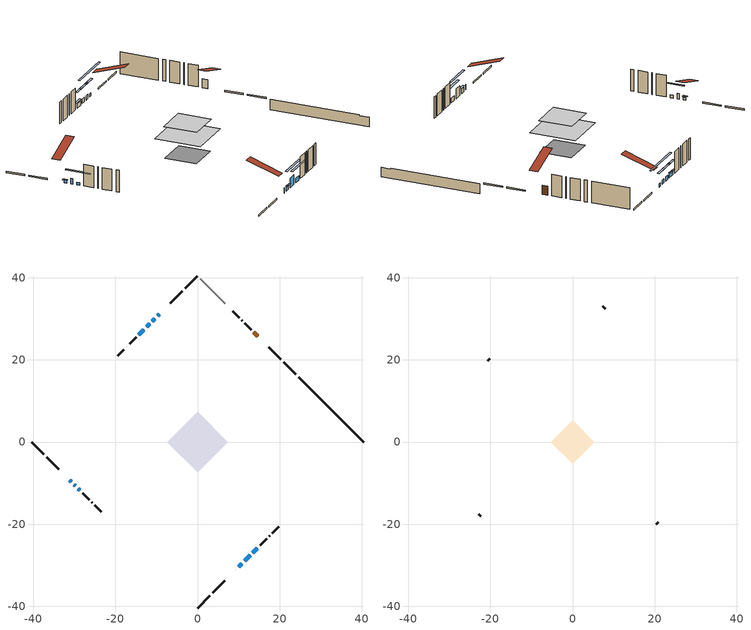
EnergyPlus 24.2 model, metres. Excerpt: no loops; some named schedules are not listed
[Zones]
conditioned space
 floor adiabatic (AdiabaticFloorConstruction): -7.33,0 0,7.33 7.33,0 0,-7.33 z2.75
 floor foundation (Slab1 construction): -5.11,0 0,5.11 5.11,0 0,-5.11 z-2.01
 wall outside (RimJoist1 construction): 0,-40.44 3.01,-37.43 / -40.44,0 -37.43,-3.01 / 0,40.44 -3.01,37.43 / 23.97,16.46 20.97,19.47 z0.31:0.61
 wall outside (RimJoist2 construction): 3.66,-36.77 6.63,-33.81 / -36.77,-3.66 -33.81,-6.63 / -3.66,36.77 -6.63,33.81 / 20.31,20.13 17.35,23.09 z0.31:0.61
 wall outside (AdiabaticWallConstruction 1): 14.67,25.76 13.75,26.69 z0.31:2.34
 wall outside (AdiabaticWallConstruction): 9.3,-31.14 9.36,-31.08 / -30.05,-10.39 -29.73,-10.7 z0.31:1.53; 10.01,-30.42 10.84,-29.6 / -13.05,27.39 -14.31,26.13 / 13.52,-26.92 14.6,-25.84 z0.31:1.33; -31.14,-9.3 -30.7,-9.73 / -29.08,-11.36 -28.65,-11.79 z0.31:0.92; -9.3,31.14 -9.73,30.7 z0.31:1.02; 11.5,-28.94 12.86,-27.58 z0.31:2.47; -10.39,30.05 -11.02,29.42 / -11.68,28.76 -12.4,28.04 z0.31:1.28
 wall outside (Wall1 construction): 15.25,-25.18 16.81,-23.62 / -27.99,-12.45 -26.43,-14.01 / -14.97,25.47 -16.53,23.91 / 13.09,27.35 11.53,28.91 z0.31:5.19
 wall outside (Wall2 construction): 17.47,-22.97 17.57,-22.87 / -25.77,-14.66 -25.68,-14.76 / -17.19,23.25 -17.28,23.16 / 10.87,29.57 10.78,29.66 z0.31:5.19
 wall outside (Wall3 construction): 18.22,-22.21 19.76,-20.68 / -25.02,-15.42 -23.48,-16.95 / -17.94,22.5 -19.48,20.96 / 10.12,30.32 8.58,31.86 z0.31:5.19
 wall foundation (FoundationWall1 construction): 24.63,15.8,-2.01 24.63,15.8,0.31 38.86,1.58,0.31 38.86,1.58,0.12 40.44,0,0.12 40.44,0,-2.01
 wall adiabatic (Wall5 construction): 6.75,33.68 0.66,39.78 z0.31:5.19
 window (WindowConstruction 8): 9.3,-31.13 9.36,-31.08 z0.31:1.53
 window (WindowConstruction 6): 10.01,-30.42 10.84,-29.6 z0.31:1.32
 window (WindowConstruction 7): -31.13,-9.3 -30.7,-9.73 z0.31:0.92
 window (WindowConstruction 10): -9.3,31.13 -9.73,30.7 z0.31:1.02
 window (WindowConstruction 9): -30.05,-10.39 -29.74,-10.7 z0.31:1.53
 window (WindowConstruction): 11.5,-28.94 12.86,-27.58 z0.31:2.47
 window (WindowConstruction 1): -29.08,-11.36 -28.65,-11.79 z0.31:0.92
 window (WindowConstruction 2): -10.39,30.05 -11.02,29.42 z0.31:1.28
 window (WindowConstruction 3): -11.68,28.76 -12.39,28.04 z0.31:1.28
 window (WindowConstruction 4): -13.05,27.38 -14.31,26.13 z0.31:1.32
 window (WindowConstruction 5): 13.52,-26.92 14.59,-25.84 z0.31:1.32
 door (Door): 14.67,25.76 13.75,26.69 z0.31:2.34
 ceiling adiabatic (AdiabaticFloorConstruction): 0,-7.33 7.33,0 0,7.33 -7.33,0 z2.75
attic - vented
 floor to conditioned space (Floor1 construction Reversed): -5.3,0 0,5.3 5.3,0 0,-5.3 z5.19
 wall outside (Wall4 construction): 20.42,-20.02 20.93,-19.5 / -22.82,-17.61 -22.31,-18.13 / -20.13,20.3 -20.65,19.79 / 7.92,32.51 7.41,33.03 z0.31:5.19
 roof outside (Roof1 construction): 8.65,-31.79,5.19 3.48,-26.63,7.62 2.12,-27.99,7.62 7.28,-33.15,5.19; -31.79,-8.65,5.19 -26.63,-3.48,7.62 -27.99,-2.12,7.62 -33.15,-7.28,5.19; -8.65,31.79,5.19 -3.48,26.63,7.62 -2.12,27.99,7.62 -7.28,33.15,5.19; 15.33,25.11,5.19 10.17,19.94,7.62 11.53,18.58,7.62 16.69,23.75,5.19
shading: 10.98,-29.46 9.87,-30.56 10.16,-30.86 11.27,-29.75 z1.53; -30.56,-9.88 -31.28,-9.16 -31.57,-9.45 -30.85,-10.17 z1.12; -13.24,27.2 -5.8,34.64 -6.09,34.93 -13.53,27.49 z5.98; 14.64,-25.79 9.71,-30.72 10,-31.01 14.93,-26.08 z4.99; -26.87,-13.57 -30.86,-9.57 -31.15,-9.87 -27.16,-13.86 z3.44; -12.8,27.63 -8.61,31.83 -8.9,32.12 -13.09,27.93 z3.8; -14.18,26.26 -9.89,30.54 -10.19,30.83 -14.47,26.55 z3.8; -14.45,25.98 -12.91,27.53 -13.2,27.82 -14.74,26.28 z1.53; 16.38,-24.06 11.73,-28.7 12.03,-28.99 16.67,-24.35 z3.85
[Building]
Building 1: Terrain=Suburbs
[Site:Location]
Toronto City Centre_ON: Latitude {deg}=43.63; Longitude {deg}=-79.39; Time Zone {hr}=-5; Elevation {m}=77; Keep Site Location Information=Yes
[Site:GroundTemperature:Shallow]
5.01852, 3.26908, 3.12898, 3.95918, 7.29196, 10.6092, 13.4851, 15.3069, 15.4617, 13.9799, 11.1774, 7.9619
[Site:WaterMainsTemperature]
Calculation Method=Schedule; Temperature Schedule=mains temperature schedule
[Material] Roughness=Rough; Thermal Absorptance=0.9
Name | Thickness {m} | Conductivity {W/m-K} | Density {kg/m3} | Specific Heat {J/kg-K} | Solar Absorptance | Visible Absorptance
asphalt or fiberglass shingles | 0.00635 | 0.162714 | 1121.4 | 1465.45 | 0.4 | 0.4
ceiling loosefill ins | 0.169333 | 0.0480833 | 16.02 | 1046.75 | 0.7 | 0.7
ceiling stud and cavity | 0.1397 | 0.142436 | 65.682 | 1177.47 | 0.7 | 0.7
concrete 4.0 in. | 0.1016 | 1.803125 | 2242.8 | 837.4 | 0.7 | 0.7
concrete 8.0 in. | 0.2032 | 1.803125 | 2242.8 | 837.4 | 0.7 | 0.7
door material | 0.04445 | 0.053851 | 512.64 | 1214.23 | 0.7 | 0.7
exterior vertical ins | 0.0330777 | 0.029427 | 32.04 | 1214.23 | 0.7 | 0.7
floor covering | 0.0127 | 0.0433444 | 54.468 | 1339.84 | 0.6 | 0.6
floor rigid ins; wall rigid ins | 0.512978 | 0.029427 | 32.04 | 1214.23 | 0.7 | 0.7
floor stud and cavity | 0.1397 | 1.75129 | 37.0049 | 1207.88 | 0.7 | 0.7
furniture material conditioned space 1 | 0.1524 | 0.115458 | 640.8 | 1214.23 | 0.6 | 0.6
gypsum board | 0.0127 | 0.160291 | 801 | 837.4 | 0.6 | 0.6
gypsum board 1 | 0.0127 | 0.160291 | 801 | 837.4 | 0.7 | 0.7
osb sheathing 0.5 in. | 0.0127 | 0.115458 | 512.64 | 1214.23 | 0.7 | 0.7
osb sheathing 0.5 in. 1 | 0.0127 | 0.115458 | 512.64 | 1214.23 | 0.4 | 0.4
osb sheathing 0.75 in. | 0.01905 | 0.115458 | 512.64 | 1214.23 | 0.7 | 0.7
osb sheathing 2.0 in. | 0.0508 | 0.115458 | 512.64 | 1214.23 | 0.7 | 0.7
rim joist rigid ins | 0.051816 | 0.029427 | 32.04 | 1214.23 | 0.7 | 0.7
rim joist stud and cavity | 0.0508 | 0.0296939 | 125.044 | 1163.47 | 0.6 | 0.6
rim joist stud and cavity 1 | 0.0508 | 0.311623 | 125.044 | 1163.47 | 0.6 | 0.6
wall stud and cavity | 0.1397 | 0.0831639 | 139.0536 | 1170.24 | 0.7 | 0.7
wall stud and cavity 1 | 0.1397 | 0.131574 | 139.0536 | 1170.24 | 0.7 | 0.7
wall stud and cavity 2 | 0.1397 | 0.0957038 | 139.0536 | 1170.24 | 0.7 | 0.7
wall stud and cavity 3 | 0.0889 | 6.9971 | 50.32683 | 1063.81 | 0.6 | 0.6
wall stud and cavity 4 | 0.1397 | 0.0758097 | 139.0536 | 1170.24 | 0.7 | 0.7
wall stud and cavity 5 | 0.0889 | 0.380278 | 52.3479 | 1209.89 | 0.7 | 0.7
wall stud and cavity 6 | 0.0889 | 0.391764 | 83.0341 | 1211.67 | 0.7 | 0.7
wood siding | 0.0254 | 0.102417 | 544.68 | 1172.36 | 0.4 | 0.4
wood siding 1 | 0.00254 | 0.102417 | 544.68 | 1172.36 | 0.4 | 0.4
wood siding 2; wood siding 3; wood siding 4 | 0.0254 | 0.102417 | 544.68 | 1172.36 | 0.7 | 0.7
[WindowMaterial:SimpleGlazingSystem]
Name | U-Factor {W/m2-K} | Solar Heat Gain Coefficient
WindowMaterial | 2.106538 | 0.62
WindowMaterial 1 | 3.07975 | 0.4
WindowMaterial 2 | 2.48356 | 0.48
WindowMaterial 3 | 2.4546 | 0.49
WindowMaterial 4 | 2.46766 | 0.48
WindowMaterial 5 | 2.33877 | 0.54
WindowMaterial 6 | 2.404633 | 0.51
WindowMaterial 7 | 3.10246 | 0.39
WindowMaterial 8 | 2.98209 | 0.6
WindowMaterial 9 | 2.8072 | 0.29
[Construction]
AdiabaticFloorConstruction: floor stud and cavity, floor rigid ins, osb sheathing 0.75 in., floor covering
AdiabaticWallConstruction: wood siding 3, wall rigid ins, wall stud and cavity 5, gypsum board
AdiabaticWallConstruction 1: wood siding 4, wall rigid ins, wall stud and cavity 5, gypsum board
Door: door material
Floor1 construction Reversed: gypsum board, ceiling stud and cavity, ceiling loosefill ins
FoundationWall1 construction: concrete 8.0 in., gypsum board 1
furniture construction conditioned space 1: furniture material conditioned space 1
PartitionWallConstruction: gypsum board, wall stud and cavity 6, gypsum board
RimJoist1 construction: wood siding 2, osb sheathing 2.0 in., rim joist stud and cavity
RimJoist2 construction: wood siding 2, rim joist rigid ins, osb sheathing 2.0 in., rim joist stud and cavity 1
Roof1 construction: asphalt or fiberglass shingles
Slab1 construction: concrete 4.0 in.
Wall1 construction: wood siding, osb sheathing 0.5 in., wall stud and cavity, gypsum board
Wall2 construction: wood siding, osb sheathing 0.5 in., wall stud and cavity 1, gypsum board
Wall3 construction: wood siding, osb sheathing 0.5 in., wall stud and cavity 2, gypsum board
Wall4 construction: wood siding 1, wall stud and cavity 3
Wall5 construction: osb sheathing 0.5 in. 1, wall stud and cavity 4, gypsum board
WindowConstruction: WindowMaterial
WindowConstruction 1; WindowConstruction 7: WindowMaterial 1
WindowConstruction 10: WindowMaterial 9
WindowConstruction 2: WindowMaterial 2
WindowConstruction 3: WindowMaterial 3
WindowConstruction 4: WindowMaterial 4
WindowConstruction 5: WindowMaterial 5
WindowConstruction 6: WindowMaterial 6
WindowConstruction 8: WindowMaterial 7
WindowConstruction 9: WindowMaterial 8
[Zone] Multiplier=1; Part of Total Floor Area=Yes
Name | Volume {m3}
attic - vented | 22.2111
conditioned space | 401.3
[Space]
Name | Zone | Volume {m3}
attic - vented 1 | attic - vented | 22.2111
conditioned space 1 | conditioned space | 401.3
[ZoneInfiltration:EffectiveLeakageArea]
infil attic - vented 1: Zone or Space=attic - vented 1; Schedule=Always On Discrete; Effective Air Leakage Area {cm2}=2366.74; Stack Coefficient=0.00050839; Wind Coefficient=1.52342e-05
[ZoneMixing]
whole house fan mix: Zone or Space=attic - vented; Schedule=Always On Continuous; Design Flow Rate Calculation Method=Flow/Zone; Design Flow Rate {m3/s}=0; Source Zone or Space=conditioned space
[SurfaceProperty:ExposedFoundationPerimeter]
Slab1: Exposed Perimeter Calculation Method=TotalExposedPerimeter; Total Exposed Perimeter {m}=22.351
[InternalMass] Zone or ZoneList=conditioned space; Space or SpaceList=conditioned space 1
Name | Construction | Surface Area {m2}
furniture mass conditioned space 1 | furniture construction conditioned space 1 | 63.8159
partition wall mass | PartitionWallConstruction | 159.54
[Lights]
interior lighting: Zone or ZoneList or Space or SpaceList=conditioned space 1; Schedule=interior lighting schedule; Design Level Calculation Method=LightingLevel; Lighting Level {W}=343.2; Return Air Fraction=0; Fraction Radiant=0.6; Fraction Visible=0.2; Fraction Replaceable=1
[People]
occupants: Zone or ZoneList or Space or SpaceList=conditioned space 1; Number of People Schedule=occupants schedule; Number of People Calculation Method=People; Number of People=3; Fraction Radiant=0.314171; Sensible Heat Fraction=0.56303; Activity Level Schedule=occupants activity schedule; Carbon Dioxide Generation Rate {m3/s-W}=0; Enable ASHRAE 55 Comfort Warnings=No; Mean Radiant Temperature Calculation Type=EnclosureAveraged
[ElectricEquipment] Zone or ZoneList or Space or SpaceList=conditioned space 1; Design Level Calculation Method=EquipmentLevel
Name | Schedule | Design Level {W} | Fraction Latent | Fraction Radiant | Fraction Lost
clothes dryer | clothes dryer schedule | 140.772 | 0.015 | 0.081 | 0.85
clothes washer | clothes washer schedule | 32.1985 | 0.03 | 0.162 | 0.7
cooking range | cooking range schedule | 208.969 | 0.08 | 0.432 | 0.2
dishwasher | dishwasher schedule | 66.8632 | 0.3 | 0.18 | 0.4
fridge | fridge schedule | 72.9452 | 0 | 0.6 | 0
mech vent bath fan 0 | mech vent bath fan 0 schedule | 50.2 | 0 | 0 | 1
mech vent bath fan 1 | mech vent bath fan 1 schedule | 50.2 | 0 | 0 | 1
mech vent house fan | mech vent house fan schedule | 0 | 0 | 0 | 1
mech vent house fan cfis | mech vent house fan cfis schedule | 0 | 0 | 0 | 0
mech vent range fan 0 | mech vent range fan 0 schedule | 57 | 0 | 0 | 1
misc plug loads | misc plug loads schedule | 494.7 | 0.045 | 0.513 | 0.1
whole house fan | Always On Discrete | 0 | 0 | 0 | 1
[OtherEquipment] Zone or ZoneList or Space or SpaceList=conditioned space 1; Design Level Calculation Method=EquipmentLevel
Name | Fuel Type | Schedule | Design Level {W} | Fraction Latent | Fraction Radiant | Fraction Lost
clothes dryer 1 | Electricity | clothes dryer schedule | 0 | 0.015 | 0.081 | 0.85
cooking range 1 | Electricity | cooking range schedule | 0 | 0.08 | 0.432 | 0.2
general water use latent | None | general water use schedule | 59.3978 | 1 | 0 | 0
general water use sensible | None | general water use schedule | -58.539 | 0 | 0.6 | 0
mech vent house fan latent load | None | Always On Discrete | 0 | 1 | 0 | 0
mech vent house fan sensible load | None | Always On Discrete | 0 | 0 | 0 | 0
water heater energy adjustment1 | NaturalGas | Always On Discrete | 0.01 | 0 | 0 | 1
[ZoneInfiltration:DesignFlowRate] Zone or ZoneList or Space or SpaceList=conditioned space 1; Schedule=Always On Discrete; Design Flow Rate Calculation Method=Flow/Zone; Design Flow Rate {m3/s}=0
infil flow; natural vent flow; whole house fan flow
[Foundation:Kiva]
Foundation Kiva 1: Initial Indoor Air Temperature {C}=18; Wall Height Above Grade {m}=0.309982; Wall Depth Below Slab {m}=0.2032; Custom Block Material Name 1=exterior vertical ins; Custom Block Depth 1 {m}=2.31999; Custom Block X Position 1 {m}=0.2159; Custom Block Z Position 1 {m}=0
[Foundation:Kiva:Settings]
Soil Conductivity {W/m-K}=0.849921; Soil Density {kg/m3}=1842.3; Soil Specific Heat {J/kg-K}=418.7; Ground Solar Absorptivity=0.9; Ground Thermal Absorptivity=0.9; Ground Surface Roughness {m}=0.03; Far-Field Width {m}=40; Deep-Ground Boundary Condition=ZeroFlux; Deep-Ground Depth {m}=40; Minimum Cell Dimension {m}=0.2; Maximum Cell Growth Coefficient=3; Simulation Timestep=Timestep
[Exterior:Lights]
exterior lighting: Schedule=exterior lighting schedule; Design Level {W}=75.6
[Schedule:Constant]
Name | Hourly Value
Always On Continuous; mech vent house fan schedule; mech vent house fan cfis schedule; Always On Discrete | 1
occupants activity schedule | 117.228
fridge schedule | 0
[Schedule:Week:Daily]
interior lighting schedule Week Rule - Jan1-Jan27: interior lighting schedule day, interior lighting schedule day, interior lighting schedule day, interior lighting schedule day, interior lighting schedule day, interior lighting schedule day, interior lighting schedule day, interior lighting schedule default day, interior lighting schedule default day, interior lighting schedule default day, interior lighting schedule default day, interior lighting schedule default day
interior lighting schedule Week Rule - Jan28-Feb3: interior lighting schedule day, interior lighting schedule day, interior lighting schedule day, interior lighting schedule day, interior lighting schedule day 1, interior lighting schedule day 1, interior lighting schedule day 1, interior lighting schedule default day, interior lighting schedule default day, interior lighting schedule default day, interior lighting schedule default day, interior lighting schedule default day
interior lighting schedule Week Rule - Feb4-Feb24: interior lighting schedule day 1, interior lighting schedule day 1, interior lighting schedule day 1, interior lighting schedule day 1, interior lighting schedule day 1, interior lighting schedule day 1, interior lighting schedule day 1, interior lighting schedule default day, interior lighting schedule default day, interior lighting schedule default day, interior lighting schedule default day, interior lighting schedule default day
interior lighting schedule Week Rule - Feb25-Mar3: interior lighting schedule day 1, interior lighting schedule day 1, interior lighting schedule day 1, interior lighting schedule day 1, interior lighting schedule day 2, interior lighting schedule day 2, interior lighting schedule day 2, interior lighting schedule default day, interior lighting schedule default day, interior lighting schedule default day, interior lighting schedule default day, interior lighting schedule default day
interior lighting schedule Week Rule - Mar4-Mar31: interior lighting schedule day 2, interior lighting schedule day 2, interior lighting schedule day 2, interior lighting schedule day 2, interior lighting schedule day 2, interior lighting schedule day 2, interior lighting schedule day 2, interior lighting schedule default day, interior lighting schedule default day, interior lighting schedule default day, interior lighting schedule default day, interior lighting schedule default day
interior lighting schedule Week Rule - Apr1-Apr28: interior lighting schedule day 3, interior lighting schedule day 3, interior lighting schedule day 3, interior lighting schedule day 3, interior lighting schedule day 3, interior lighting schedule day 3, interior lighting schedule day 3, interior lighting schedule default day, interior lighting schedule default day, interior lighting schedule default day, interior lighting schedule default day, interior lighting schedule default day
interior lighting schedule Week Rule - Apr29-May5: interior lighting schedule day 3, interior lighting schedule day 3, interior lighting schedule day 4, interior lighting schedule day 4, interior lighting schedule day 4, interior lighting schedule day 4, interior lighting schedule day 4, interior lighting schedule default day, interior lighting schedule default day, interior lighting schedule default day, interior lighting schedule default day, interior lighting schedule default day
interior lighting schedule Week Rule - May6-May26: interior lighting schedule day 4, interior lighting schedule day 4, interior lighting schedule day 4, interior lighting schedule day 4, interior lighting schedule day 4, interior lighting schedule day 4, interior lighting schedule day 4, interior lighting schedule default day, interior lighting schedule default day, interior lighting schedule default day, interior lighting schedule default day, interior lighting schedule default day
interior lighting schedule Week Rule - May27-Jun2: interior lighting schedule day 4, interior lighting schedule day 4, interior lighting schedule day 4, interior lighting schedule day 4, interior lighting schedule day 4, interior lighting schedule day 5, interior lighting schedule day 5, interior lighting schedule default day, interior lighting schedule default day, interior lighting schedule default day, interior lighting schedule default day, interior lighting schedule default day
interior lighting schedule Week Rule - Jun3-Jun30: interior lighting schedule day 5, interior lighting schedule day 5, interior lighting schedule day 5, interior lighting schedule day 5, interior lighting schedule day 5, interior lighting schedule day 5, interior lighting schedule day 5, interior lighting schedule default day, interior lighting schedule default day, interior lighting schedule default day, interior lighting schedule default day, interior lighting schedule default day
interior lighting schedule Week Rule - Jul1-Jul28: interior lighting schedule day 6, interior lighting schedule day 6, interior lighting schedule day 6, interior lighting schedule day 6, interior lighting schedule day 6, interior lighting schedule day 6, interior lighting schedule day 6, interior lighting schedule default day, interior lighting schedule default day, interior lighting schedule default day, interior lighting schedule default day, interior lighting schedule default day
interior lighting schedule Week Rule - Jul29-Aug4: interior lighting schedule day 6, interior lighting schedule day 6, interior lighting schedule day 6, interior lighting schedule day 7, interior lighting schedule day 7, interior lighting schedule day 7, interior lighting schedule day 7, interior lighting schedule default day, interior lighting schedule default day, interior lighting schedule default day, interior lighting schedule default day, interior lighting schedule default day
interior lighting schedule Week Rule - Aug5-Aug25: interior lighting schedule day 7, interior lighting schedule day 7, interior lighting schedule day 7, interior lighting schedule day 7, interior lighting schedule day 7, interior lighting schedule day 7, interior lighting schedule day 7, interior lighting schedule default day, interior lighting schedule default day, interior lighting schedule default day, interior lighting schedule default day, interior lighting schedule default day
interior lighting schedule Week Rule - Aug26-Sep1: interior lighting schedule day 7, interior lighting schedule day 7, interior lighting schedule day 7, interior lighting schedule day 7, interior lighting schedule day 7, interior lighting schedule day 7, interior lighting schedule day 8, interior lighting schedule default day, interior lighting schedule default day, interior lighting schedule default day, interior lighting schedule default day, interior lighting schedule default day
interior lighting schedule Week Rule - Sep2-Sep29: interior lighting schedule day 8, interior lighting schedule day 8, interior lighting schedule day 8, interior lighting schedule day 8, interior lighting schedule day 8, interior lighting schedule day 8, interior lighting schedule day 8, interior lighting schedule default day, interior lighting schedule default day, interior lighting schedule default day, interior lighting schedule default day, interior lighting schedule default day
interior lighting schedule Week Rule - Sep30-Oct6: interior lighting schedule day 8, interior lighting schedule day 9, interior lighting schedule day 9, interior lighting schedule day 9, interior lighting schedule day 9, interior lighting schedule day 9, interior lighting schedule day 9, interior lighting schedule default day, interior lighting schedule default day, interior lighting schedule default day, interior lighting schedule default day, interior lighting schedule default day
interior lighting schedule Week Rule - Oct7-Oct27: interior lighting schedule day 9, interior lighting schedule day 9, interior lighting schedule day 9, interior lighting schedule day 9, interior lighting schedule day 9, interior lighting schedule day 9, interior lighting schedule day 9, interior lighting schedule default day, interior lighting schedule default day, interior lighting schedule default day, interior lighting schedule default day, interior lighting schedule default day
interior lighting schedule Week Rule - Oct28-Nov3: interior lighting schedule day 9, interior lighting schedule day 9, interior lighting schedule day 9, interior lighting schedule day 9, interior lighting schedule day 10, interior lighting schedule day 10, interior lighting schedule day 10, interior lighting schedule default day, interior lighting schedule default day, interior lighting schedule default day, interior lighting schedule default day, interior lighting schedule default day
interior lighting schedule Week Rule - Nov4-Nov24: interior lighting schedule day 10, interior lighting schedule day 10, interior lighting schedule day 10, interior lighting schedule day 10, interior lighting schedule day 10, interior lighting schedule day 10, interior lighting schedule day 10, interior lighting schedule default day, interior lighting schedule default day, interior lighting schedule default day, interior lighting schedule default day, interior lighting schedule default day
interior lighting schedule Week Rule - Nov25-Dec1: interior lighting schedule day 10, interior lighting schedule day 10, interior lighting schedule day 10, interior lighting schedule day 10, interior lighting schedule day 10, interior lighting schedule day 10, interior lighting schedule day 11, interior lighting schedule default day, interior lighting schedule default day, interior lighting schedule default day, interior lighting schedule default day, interior lighting schedule default day
interior lighting schedule Week Rule - Dec2-Dec31: interior lighting schedule day 11, interior lighting schedule day 11, interior lighting schedule day 11, interior lighting schedule day 11, interior lighting schedule day 11, interior lighting schedule day 11, interior lighting schedule day 11, interior lighting schedule default day, interior lighting schedule default day, interior lighting schedule default day, interior lighting schedule default day, interior lighting schedule default day
occupants schedule Week Rule - Jan1-Dec31: occupants schedule day, occupants schedule day, occupants schedule day, occupants schedule day, occupants schedule day, occupants schedule day, occupants schedule day, occupants schedule default day, occupants schedule default day, occupants schedule default day, occupants schedule default day, occupants schedule default day
clothes dryer schedule Week Rule - Jan1-Dec31: clothes dryer schedule day, clothes dryer schedule day, clothes dryer schedule day, clothes dryer schedule day, clothes dryer schedule day, clothes dryer schedule day, clothes dryer schedule day, clothes dryer schedule default day, clothes dryer schedule default day, clothes dryer schedule default day, clothes dryer schedule default day, clothes dryer schedule default day
clothes washer schedule Week Rule - Jan1-Dec31: clothes washer schedule day, clothes washer schedule day, clothes washer schedule day, clothes washer schedule day, clothes washer schedule day, clothes washer schedule day, clothes washer schedule day, clothes washer schedule default day, clothes washer schedule default day, clothes washer schedule default day, clothes washer schedule default day, clothes washer schedule default day
cooking range schedule Week Rule - Jan1-Dec31: cooking range schedule day, cooking range schedule day, cooking range schedule day, cooking range schedule day, cooking range schedule day, cooking range schedule day, cooking range schedule day, cooking range schedule default day, cooking range schedule default day, cooking range schedule default day, cooking range schedule default day, cooking range schedule default day
dishwasher schedule Week Rule - Jan1-Dec31: dishwasher schedule day, dishwasher schedule day, dishwasher schedule day, dishwasher schedule day, dishwasher schedule day, dishwasher schedule day, dishwasher schedule day, dishwasher schedule default day, dishwasher schedule default day, dishwasher schedule default day, dishwasher schedule default day, dishwasher schedule default day
mech vent bath fan 0 schedule Week Rule - Jan1-Dec31: mech vent bath fan 0 schedule day, mech vent bath fan 0 schedule day, mech vent bath fan 0 schedule day, mech vent bath fan 0 schedule day, mech vent bath fan 0 schedule day, mech vent bath fan 0 schedule day, mech vent bath fan 0 schedule day, mech vent bath fan 0 schedule default day, mech vent bath fan 0 schedule default day, mech vent bath fan 0 schedule default day, mech vent bath fan 0 schedule default day, mech vent bath fan 0 schedule default day
mech vent bath fan 1 schedule Week Rule - Jan1-Dec31: mech vent bath fan 1 schedule day, mech vent bath fan 1 schedule day, mech vent bath fan 1 schedule day, mech vent bath fan 1 schedule day, mech vent bath fan 1 schedule day, mech vent bath fan 1 schedule day, mech vent bath fan 1 schedule day, mech vent bath fan 1 schedule default day, mech vent bath fan 1 schedule default day, mech vent bath fan 1 schedule default day, mech vent bath fan 1 schedule default day, mech vent bath fan 1 schedule default day
mech vent range fan 0 schedule Week Rule - Jan1-Dec31: mech vent range fan 0 schedule day, mech vent range fan 0 schedule day, mech vent range fan 0 schedule day, mech vent range fan 0 schedule day, mech vent range fan 0 schedule day, mech vent range fan 0 schedule day, mech vent range fan 0 schedule day, mech vent range fan 0 schedule default day, mech vent range fan 0 schedule default day, mech vent range fan 0 schedule default day, mech vent range fan 0 schedule default day, mech vent range fan 0 schedule default day
misc plug loads schedule Week Rule - Jan1-Dec31: misc plug loads schedule day, misc plug loads schedule day, misc plug loads schedule day, misc plug loads schedule day, misc plug loads schedule day, misc plug loads schedule day, misc plug loads schedule day, misc plug loads schedule default day, misc plug loads schedule default day, misc plug loads schedule default day, misc plug loads schedule default day, misc plug loads schedule default day
general water use schedule Week Rule - Jan1-Dec31: general water use schedule day, general water use schedule day, general water use schedule day, general water use schedule day, general water use schedule day, general water use schedule day, general water use schedule day, general water use schedule default day, general water use schedule default day, general water use schedule default day, general water use schedule default day, general water use schedule default day
exterior lighting schedule Week Rule - Jan1-Jan27: exterior lighting schedule day, exterior lighting schedule day, exterior lighting schedule day, exterior lighting schedule day, exterior lighting schedule day, exterior lighting schedule day, exterior lighting schedule day, exterior lighting schedule default day, exterior lighting schedule default day, exterior lighting schedule default day, exterior lighting schedule default day, exterior lighting schedule default day
exterior lighting schedule Week Rule - Jan28-Feb3: exterior lighting schedule day, exterior lighting schedule day, exterior lighting schedule day, exterior lighting schedule day, exterior lighting schedule day 1, exterior lighting schedule day 1, exterior lighting schedule day 1, exterior lighting schedule default day, exterior lighting schedule default day, exterior lighting schedule default day, exterior lighting schedule default day, exterior lighting schedule default day
exterior lighting schedule Week Rule - Feb4-Feb24: exterior lighting schedule day 1, exterior lighting schedule day 1, exterior lighting schedule day 1, exterior lighting schedule day 1, exterior lighting schedule day 1, exterior lighting schedule day 1, exterior lighting schedule day 1, exterior lighting schedule default day, exterior lighting schedule default day, exterior lighting schedule default day, exterior lighting schedule default day, exterior lighting schedule default day
exterior lighting schedule Week Rule - Feb25-Mar3: exterior lighting schedule day 1, exterior lighting schedule day 1, exterior lighting schedule day 1, exterior lighting schedule day 1, exterior lighting schedule day 2, exterior lighting schedule day 2, exterior lighting schedule day 2, exterior lighting schedule default day, exterior lighting schedule default day, exterior lighting schedule default day, exterior lighting schedule default day, exterior lighting schedule default day
exterior lighting schedule Week Rule - Mar4-Mar31: exterior lighting schedule day 2, exterior lighting schedule day 2, exterior lighting schedule day 2, exterior lighting schedule day 2, exterior lighting schedule day 2, exterior lighting schedule day 2, exterior lighting schedule day 2, exterior lighting schedule default day, exterior lighting schedule default day, exterior lighting schedule default day, exterior lighting schedule default day, exterior lighting schedule default day
exterior lighting schedule Week Rule - Apr1-Apr28: exterior lighting schedule day 3, exterior lighting schedule day 3, exterior lighting schedule day 3, exterior lighting schedule day 3, exterior lighting schedule day 3, exterior lighting schedule day 3, exterior lighting schedule day 3, exterior lighting schedule default day, exterior lighting schedule default day, exterior lighting schedule default day, exterior lighting schedule default day, exterior lighting schedule default day
exterior lighting schedule Week Rule - Apr29-May5: exterior lighting schedule day 3, exterior lighting schedule day 3, exterior lighting schedule day 4, exterior lighting schedule day 4, exterior lighting schedule day 4, exterior lighting schedule day 4, exterior lighting schedule day 4, exterior lighting schedule default day, exterior lighting schedule default day, exterior lighting schedule default day, exterior lighting schedule default day, exterior lighting schedule default day
exterior lighting schedule Week Rule - May6-May26: exterior lighting schedule day 4, exterior lighting schedule day 4, exterior lighting schedule day 4, exterior lighting schedule day 4, exterior lighting schedule day 4, exterior lighting schedule day 4, exterior lighting schedule day 4, exterior lighting schedule default day, exterior lighting schedule default day, exterior lighting schedule default day, exterior lighting schedule default day, exterior lighting schedule default day
exterior lighting schedule Week Rule - May27-Jun2: exterior lighting schedule day 4, exterior lighting schedule day 4, exterior lighting schedule day 4, exterior lighting schedule day 4, exterior lighting schedule day 4, exterior lighting schedule day 5, exterior lighting schedule day 5, exterior lighting schedule default day, exterior lighting schedule default day, exterior lighting schedule default day, exterior lighting schedule default day, exterior lighting schedule default day
exterior lighting schedule Week Rule - Jun3-Jun30: exterior lighting schedule day 5, exterior lighting schedule day 5, exterior lighting schedule day 5, exterior lighting schedule day 5, exterior lighting schedule day 5, exterior lighting schedule day 5, exterior lighting schedule day 5, exterior lighting schedule default day, exterior lighting schedule default day, exterior lighting schedule default day, exterior lighting schedule default day, exterior lighting schedule default day
exterior lighting schedule Week Rule - Jul1-Jul28: exterior lighting schedule day 6, exterior lighting schedule day 6, exterior lighting schedule day 6, exterior lighting schedule day 6, exterior lighting schedule day 6, exterior lighting schedule day 6, exterior lighting schedule day 6, exterior lighting schedule default day, exterior lighting schedule default day, exterior lighting schedule default day, exterior lighting schedule default day, exterior lighting schedule default day
exterior lighting schedule Week Rule - Jul29-Aug4: exterior lighting schedule day 6, exterior lighting schedule day 6, exterior lighting schedule day 6, exterior lighting schedule day 7, exterior lighting schedule day 7, exterior lighting schedule day 7, exterior lighting schedule day 7, exterior lighting schedule default day, exterior lighting schedule default day, exterior lighting schedule default day, exterior lighting schedule default day, exterior lighting schedule default day
exterior lighting schedule Week Rule - Aug5-Aug25: exterior lighting schedule day 7, exterior lighting schedule day 7, exterior lighting schedule day 7, exterior lighting schedule day 7, exterior lighting schedule day 7, exterior lighting schedule day 7, exterior lighting schedule day 7, exterior lighting schedule default day, exterior lighting schedule default day, exterior lighting schedule default day, exterior lighting schedule default day, exterior lighting schedule default day
exterior lighting schedule Week Rule - Aug26-Sep1: exterior lighting schedule day 7, exterior lighting schedule day 7, exterior lighting schedule day 7, exterior lighting schedule day 7, exterior lighting schedule day 7, exterior lighting schedule day 7, exterior lighting schedule day 8, exterior lighting schedule default day, exterior lighting schedule default day, exterior lighting schedule default day, exterior lighting schedule default day, exterior lighting schedule default day
[Schedule:Year]
interior lighting schedule: interior lighting schedule Week Rule - Jan1-Jan27, 1, 1, 1, 27, interior lighting schedule Week Rule - Jan28-Feb3, 1, 28, 2, 3, interior lighting schedule Week Rule - Feb4-Feb24, 2, 4, 2, 24, interior lighting schedule Week Rule - Feb25-Mar3, 2, 25, 3, 3, interior lighting schedule Week Rule - Mar4-Mar31, 3, 4, 3, 31, interior lighting schedule Week Rule - Apr1-Apr28, 4, 1, 4, 28, interior lighting schedule Week Rule - Apr29-May5, 4, 29, 5, 5, interior lighting schedule Week Rule - May6-May26, 5, 6, 5, 26, interior lighting schedule Week Rule - May27-Jun2, 5, 27, 6, 2, interior lighting schedule Week Rule - Jun3-Jun30, 6, 3, 6, 30, interior lighting schedule Week Rule - Jul1-Jul28, 7, 1, 7, 28, interior lighting schedule Week Rule - Jul29-Aug4, 7, 29, 8, 4, interior lighting schedule Week Rule - Aug5-Aug25, 8, 5, 8, 25, interior lighting schedule Week Rule - Aug26-Sep1, 8, 26, 9, 1, interior lighting schedule Week Rule - Sep2-Sep29, 9, 2, 9, 29, interior lighting schedule Week Rule - Sep30-Oct6, 9, 30, 10, 6, interior lighting schedule Week Rule - Oct7-Oct27, 10, 7, 10, 27, interior lighting schedule Week Rule - Oct28-Nov3, 10, 28, 11, 3, interior lighting schedule Week Rule - Nov4-Nov24, 11, 4, 11, 24, interior lighting schedule Week Rule - Nov25-Dec1, 11, 25, 12, 1, interior lighting schedule Week Rule - Dec2-Dec31, 12, 2, 12, 31
occupants schedule: occupants schedule Week Rule - Jan1-Dec31, 1, 1, 12, 31
clothes dryer schedule: clothes dryer schedule Week Rule - Jan1-Dec31, 1, 1, 12, 31
clothes washer schedule: clothes washer schedule Week Rule - Jan1-Dec31, 1, 1, 12, 31
cooking range schedule: cooking range schedule Week Rule - Jan1-Dec31, 1, 1, 12, 31
dishwasher schedule: dishwasher schedule Week Rule - Jan1-Dec31, 1, 1, 12, 31
mech vent bath fan 0 schedule: mech vent bath fan 0 schedule Week Rule - Jan1-Dec31, 1, 1, 12, 31
mech vent bath fan 1 schedule: mech vent bath fan 1 schedule Week Rule - Jan1-Dec31, 1, 1, 12, 31
mech vent range fan 0 schedule: mech vent range fan 0 schedule Week Rule - Jan1-Dec31, 1, 1, 12, 31
misc plug loads schedule: misc plug loads schedule Week Rule - Jan1-Dec31, 1, 1, 12, 31
general water use schedule: general water use schedule Week Rule - Jan1-Dec31, 1, 1, 12, 31
exterior lighting schedule: exterior lighting schedule Week Rule - Jan1-Jan27, 1, 1, 1, 27, exterior lighting schedule Week Rule - Jan28-Feb3, 1, 28, 2, 3, exterior lighting schedule Week Rule - Feb4-Feb24, 2, 4, 2, 24, exterior lighting schedule Week Rule - Feb25-Mar3, 2, 25, 3, 3, exterior lighting schedule Week Rule - Mar4-Mar31, 3, 4, 3, 31, exterior lighting schedule Week Rule - Apr1-Apr28, 4, 1, 4, 28, exterior lighting schedule Week Rule - Apr29-May5, 4, 29, 5, 5, exterior lighting schedule Week Rule - May6-May26, 5, 6, 5, 26, exterior lighting schedule Week Rule - May27-Jun2, 5, 27, 6, 2, exterior lighting schedule Week Rule - Jun3-Jun30, 6, 3, 6, 30, exterior lighting schedule Week Rule - Jul1-Jul28, 7, 1, 7, 28, exterior lighting schedule Week Rule - Jul29-Aug4, 7, 29, 8, 4, exterior lighting schedule Week Rule - Aug5-Aug25, 8, 5, 8, 25, exterior lighting schedule Week Rule - Aug26-Sep1, 8, 26, 9, 1, exterior lighting schedule Week Rule - Sep2-Sep29, 9, 2, 9, 29, exterior lighting schedule Week Rule - Sep30-Oct6, 9, 30, 10, 6, exterior lighting schedule Week Rule - Oct7-Oct27, 10, 7, 10, 27, exterior lighting schedule Week Rule - Oct28-Nov3, 10, 28, 11, 3, exterior lighting schedule Week Rule - Nov4-Nov24, 11, 4, 11, 24, exterior lighting schedule Week Rule - Nov25-Dec1, 11, 25, 12, 1, exterior lighting schedule Week Rule - Dec2-Dec31, 12, 2, 12, 31
[Schedule:Compact]
mains temperature schedule: Through: 01/01, For: AllDays, Until: 24:00, 8.80333, Through: 01/02, For: AllDays, Until: 24:00, 8.74333, Through: 01/03, For: AllDays, Until: 24:00, 8.68389, Through: 01/04, For: AllDays, Until: 24:00, 8.62611, Through: 01/05, For: AllDays, Until: 24:00, 8.56944, Through: 01/06, For: AllDays, Until: 24:00, 8.51389, Through: 01/07, For: AllDays, Until: 24:00, 8.45944, Through: 01/08, For: AllDays, Until: 24:00, 8.40611, Through: 01/09, For: AllDays, Until: 24:00, 8.35389, Through: 01/10, For: AllDays, Until: 24:00, 8.30278, Through: 01/11, For: AllDays, Until: 24:00, 8.25333, Through: 01/12, For: AllDays, Until: 24:00, 8.205, Through: 01/13, For: AllDays, Until: 24:00, 8.15778, Through: 01/14, For: AllDays, Until: 24:00, 8.11222, Through: 01/15, For: AllDays, Until: 24:00, 8.06778, Through: 01/16, For: AllDays, Until: 24:00, 8.02444, Through: 01/17, For: AllDays, Until: 24:00, 7.98222, Through: 01/18, For: AllDays, Until: 24:00, 7.94167, Through: 01/19, For: AllDays, Until: 24:00, 7.90222, Through: 01/20, For: AllDays, Until: 24:00, 7.86444, Through: 01/21, For: AllDays, Until: 24:00, 7.82778, Through: 01/22, For: AllDays, Until: 24:00, 7.79278, Through: 01/23, For: AllDays, Until: 24:00, 7.75889, Through: 01/24, For: AllDays, Until: 24:00, 7.72667, Through: 01/25, For: AllDays, Until: 24:00, 7.69556, Through: 01/26, For: AllDays, Until: 24:00, 7.66611, Through: 01/27, For: AllDays, Until: 24:00, 7.63778, Through: 01/28, For: AllDays, Until: 24:00, 7.61111, Through: 01/29, For: AllDays, Until: 24:00, 7.58556, Through: 01/30, For: AllDays, Until: 24:00, 7.56167, Through: 01/31, For: AllDays, Until: 24:00, 7.53944, Through: 02/01, For: AllDays, Until: 24:00, 7.51833, Through: 02/02, For: AllDays, Until: 24:00, 7.49889, Through: 02/03, For: AllDays, Until: 24:00, 7.48111, Through: 02/04, For: AllDays, Until: 24:00, 7.46444, Through: 02/05, For: AllDays, Until: 24:00, 7.44944, Through: 02/06, For: AllDays, Until: 24:00, 7.43556, Through: 02/07, For: AllDays, Until: 24:00, 7.42333, Through: 02/08, For: AllDays, Until: 24:00, 7.41278, Through: 02/09, For: AllDays, Until: 24:00, 7.40389, Through: 02/10, For: AllDays, Until: 24:00, 7.39611, Through: 02/11, For: AllDays, Until: 24:00, 7.39, Through: 02/12, For: AllDays, Until: 24:00, 7.38556, Through: 02/13, For: AllDays, Until: 24:00, 7.38222, Through: 02/14, For: AllDays, Until: 24:00, 7.38056, Through: 02/15, For: AllDays, Until: 24:00, 7.38056, Through: 02/16, For: AllDays, Until: 24:00, 7.38222, Through: 02/17, For: AllDays, Until: 24:00, 7.385, Through: 02/18, For: AllDays, Until: 24:00, 7.38944, Through: 02/19, For: AllDays, Until: 24:00, 7.395, Through: 02/20, For: AllDays, Until: 24:00, 7.40278, Through: 02/21, For: AllDays, Until: 24:00, 7.41167, Through: 02/22, For: AllDays, Until: 24:00, 7.42222, Through: 02/23, For: AllDays, Until: 24:00, 7.43389, Through: 02/24, For: AllDays, Until: 24:00, 7.44722, Through: 02/25, For: AllDays, Until: 24:00, 7.46222, Through: 02/26, For: AllDays, Until: 24:00, 7.47833, Through: 02/27, For: AllDays, Until: 24:00, 7.49611, Through: 02/28, For: AllDays, Until: 24:00, 7.51556, Through: 03/01, For: AllDays, Until: 24:00, 7.53667, Through: 03/02, For: AllDays, Until: 24:00, 7.55889, Through: 03/03, For: AllDays, Until: 24:00, 7.58222, Through: 03/04, For: AllDays, Until: 24:00, 7.60722, Through: 03/05, For: AllDays, Until: 24:00, 7.63389, Through: 03/06, For: AllDays, Until: 24:00, 7.66222, Through: 03/07, For: AllDays, Until: 24:00, 7.69111, Through: 03/08, For: AllDays, Until: 24:00, 7.72222, Through: 03/09, For: AllDays, Until: 24:00, 7.75444, Through: 03/10, For: AllDays, Until: 24:00, 7.78778, Through: 03/11, For: AllDays, Until: 24:00, 7.82278, Through: 03/12, For: AllDays, Until: 24:00, 7.85944, Through: 03/13, For: AllDays, Until: 24:00, 7.89722, Through: 03/14, For: AllDays, Until: 24:00, 7.93611, Through: 03/15, For: AllDays, Until: 24:00, 7.97667, Through: 03/16, For: AllDays, Until: 24:00, 8.01833, Through: 03/17, For: AllDays, Until: 24:00, 8.06167, Through: 03/18, For: AllDays, Until: 24:00, 8.10611, Through: 03/19, For: AllDays, Until: 24:00, 8.15167, Through: 03/20, For: AllDays, Until: 24:00, 8.19833, Through: 03/21, For: AllDays, Until: 24:00, 8.24667, Through: 03/22, For: AllDays, Until: 24:00, 8.29611, Through: 03/23, For: AllDays, Until: 24:00, 8.34667, Through: 03/24, For: AllDays, Until: 24:00, 8.39889, Through: 03/25, For: AllDays, Until: 24:00, 8.45167, Through: 03/26, For: AllDays, Until: 24:00, 8.50611, Through: 03/27, For: AllDays, Until: 24:00, 8.56167, Through: 03/28, For: AllDays, Until: 24:00, 8.61833, Through: 03/29, For: AllDays, Until: 24:00, 8.67611, Through: 03/30, For: AllDays, Until: 24:00, 8.735, Through: 03/31, For: AllDays, Until: 24:00, 8.795, Through: 04/01, For: AllDays, Until: 24:00, 8.85611, Through: 04/02, For: AllDays, Until: 24:00, 8.91833, Through: 04/03, For: AllDays, Until: 24:00, 8.98167, Through: 04/04, For: AllDays, Until: 24:00, 9.04556, Through: 04/05, For: AllDays, Until: 24:00, 9.11111, Through: 04/06, For: AllDays, Until: 24:00, 9.17722, Through: 04/07, For: AllDays, Until: 24:00, 9.24444, Through: 04/08, For: AllDays, Until: 24:00, 9.31222, Through: 04/09, For: AllDays, Until: 24:00, 9.38167, Through: 04/10, For: AllDays, Until: 24:00, 9.45167, Through: 04/11, For: AllDays, Until: 24:00, 9.52222, Through: 04/12, For: AllDays, Until: 24:00, 9.59444, Through: 04/13, For: AllDays, Until: 24:00, 9.66667, Through: 04/14, For: AllDays, Until: 24:00, 9.74, Through: 04/15, For: AllDays, Until: 24:00, 9.81444, Through: 04/16, For: AllDays, Until: 24:00, 9.88944, Through: 04/17, For: AllDays, Until: 24:00, 9.96556, Through: 04/18, For: AllDays, Until: 24:00, 10.0417, Through: 04/19, For: AllDays, Until: 24:00, 10.1189, Through: 04/20, For: AllDays, Until: 24:00, 10.1972, Through: 04/21, For: AllDays, Until: 24:00, 10.2756, Through: 04/22, For: AllDays, Until: 24:00, 10.355, Through: 04/23, For: AllDays, Until: 24:00, 10.435, Through: 04/24, For: AllDays, Until: 24:00, 10.515, Through: 04/25, For: AllDays, Until: 24:00, 10.5961, Through: 04/26, For: AllDays, Until: 24:00, 10.6778, Through: 04/27, For: AllDays, Until: 24:00, 10.76, Through: 04/28, For: AllDays, Until: 24:00, 10.8428, Through: 04/29, For: AllDays, Until: 24:00, 10.9261, Through: 04/30, For: AllDays, Until: 24:00, 11.0094, Through: 05/01, For: AllDays, Until: 24:00, 11.0933, Through: 05/02, For: AllDays, Until: 24:00, 11.1778, Through: 05/03, For: AllDays, Until: 24:00, 11.2628, Through: 05/04, For: AllDays, Until: 24:00, 11.3478, Through: 05/05, For: AllDays, Until: 24:00, 11.4333, Through: 05/06, For: AllDays, Until: 24:00, 11.5189, Through: 05/07, For: AllDays, Until: 24:00, 11.605, Through: 05/08, For: AllDays, Until: 24:00, 11.6917, Through: 05/09, For: AllDays, Until: 24:00, 11.7778, Through: 05/10, For: AllDays, Until: 24:00, 11.865, Through: 05/11, For: AllDays, Until: 24:00, 11.9517, Through: 05/12, For: AllDays, Until: 24:00, 12.0389, Through: 05/13, For: AllDays, Until: 24:00, 12.1261, Through: 05/14, For: AllDays, Until: 24:00, 12.2133, Through: 05/15, For: AllDays, Until: 24:00, 12.3006, Through: 05/16, For: AllDays, Until: 24:00, 12.3883, Through: 05/17, For: AllDays, Until: 24:00, 12.4756, Through: 05/18, For: AllDays, Until: 24:00, 12.5628, Through: 05/19, For: AllDays, Until: 24:00, 12.6506, Through: 05/20, For: AllDays, Until: 24:00, 12.7378, Through: 05/21, For: AllDays, Until: 24:00, 12.825, Through: 05/22, For: AllDays, Until: 24:00, 12.9122, Through: 05/23, For: AllDays, Until: 24:00, 12.9994, Through: 05/24, For: AllDays, Until: 24:00, 13.0861, Through: 05/25, For: AllDays, Until: 24:00, 13.1728, Through: 05/26, For: AllDays, Until: 24:00, 13.2594, Through: 05/27, For: AllDays, Until: 24:00, 13.3456, Through: 05/28, For: AllDays, Until: 24:00, 13.4317, Through: 05/29, For: AllDays, Until: 24:00, 13.5172, Through: 05/30, For: AllDays, Until: 24:00, 13.6028, Through: 05/31, For: AllDays, Until: 24:00, 13.6878, Through: 06/01, For: AllDays, Until: 24:00, 13.7722, Through: 06/02, For: AllDays, Until: 24:00, 13.8567, Through: 06/03, For: AllDays, Until: 24:00, 13.9406, Through: 06/04, For: AllDays, Until: 24:00, 14.0239, Through: 06/05, For: AllDays, Until: 24:00, 14.1067, Through: 06/06, For: AllDays, Until: 24:00, 14.1894, Through: 06/07, For: AllDays, Until: 24:00, 14.2711, Through: 06/08, For: AllDays, Until: 24:00, 14.3528, Through: 06/09, For: AllDays, Until: 24:00, 14.4339, Through: 06/10, For: AllDays, Until: 24:00, 14.5139, Through: 06/11, For: AllDays, Until: 24:00, 14.5939, Through: 06/12, For: AllDays, Until: 24:00, 14.6728, Through: 06/13, For: AllDays, Until: 24:00, 14.7511, Through: 06/14, For: AllDays, Until: 24:00, 14.8289, Through: 06/15, For: AllDays, Until: 24:00, 14.9061, Through: 06/16, For: AllDays, Until: 24:00, 14.9822, Through: 06/17, For: AllDays, Until: 24:00, 15.0578, Through: 06/18, For: AllDays, Until: 24:00, 15.1328, Through: 06/19, For: AllDays, Until: 24:00, 15.2067, Through: 06/20, For: AllDays, Until: 24:00, 15.28, Through: 06/21, For: AllDays, Until: 24:00, 15.3522, Through: 06/22, For: AllDays, Until: 24:00, 15.4239, Through: 06/23, For: AllDays, Until: 24:00, 15.4944, Through: 06/24, For: AllDays, Until: 24:00, 15.5639, Through: 06/25, For: AllDays, Until: 24:00, 15.6328, Through: 06/26, For: AllDays, Until: 24:00, 15.7006, Through: 06/27, For: AllDays, Until: 24:00, 15.7678, Through: 06/28, For: AllDays, Until: 24:00, 15.8333, Through: 06/29, For: AllDays, Until: 24:00, 15.8983, Through: 06/30, For: AllDays, Until: 24:00, 15.9622, Through: 07/01, For: AllDays, Until: 24:00, 16.025, Through: 07/02, For: AllDays, Until: 24:00, 16.0872, Through: 07/03, For: AllDays, Until: 24:00, 16.1478, Through: 07/04, For: AllDays, Until: 24:00, 16.2072, Through: 07/05, For: AllDays, Until: 24:00, 16.2661, Through: 07/06, For: AllDays, Until: 24:00, 16.3233, Through: 07/07, For: AllDays, Until: 24:00, 16.3794, Through: 07/08, For: AllDays, Until: 24:00, 16.435, Through: 07/09, For: AllDays, Until: 24:00, 16.4889, Through: 07/10, For: AllDays, Until: 24:00, 16.5417, Through: 07/11, For: AllDays, Until: 24:00, 16.5928, Through: 07/12, For: AllDays, Until: 24:00, 16.6433, Through: 07/13, For: AllDays, Until: 24:00, 16.6922, Through: 07/14, For: AllDays, Until: 24:00, 16.74, Through: 07/15, For: AllDays, Until: 24:00, 16.7867, Through: 07/16, For: AllDays, Until: 24:00, 16.8322, Through: 07/17, For: AllDays, Until: 24:00, 16.8761, Through: 07/18, For: AllDays, Until: 24:00, 16.9189, Through: 07/19, For: AllDays, Until: 24:00, 16.96, Through: 07/20, For: AllDays, Until: 24:00, 17, Through: 07/21, For: AllDays, Until: 24:00, 17.0389, Through: 07/22, For: AllDays, Until: 24:00, 17.0761, Through: 07/23, For: AllDays, Until: 24:00, 17.1122, Through: 07/24, For: AllDays, Until: 24:00, 17.1467, Through: 07/25, For: AllDays, Until: 24:00, 17.18, Through: 07/26, For: AllDays, Until: 24:00, 17.2117, Through: 07/27, For: AllDays, Until: 24:00, 17.2422, Through: 07/28, For: AllDays, Until: 24:00, 17.2711, Through: 07/29, For: AllDays, Until: 24:00, 17.2983, Through: 07/30, For: AllDays, Until: 24:00, 17.3244, Through: 07/31, For: AllDays, Until: 24:00, 17.3494, Through: 08/01, For: AllDays, Until: 24:00, 17.3728, Through: 08/02, For: AllDays, Until: 24:00, 17.3944, Through: 08/03, For: AllDays, Until: 24:00, 17.4144, Through: 08/04, For: AllDays, Until: 24:00, 17.4333, Through: 08/05, For: AllDays, Until: 24:00, 17.4506, Through: 08/06, For: AllDays, Until: 24:00, 17.4667, Through: 08/07, For: AllDays, Until: 24:00, 17.4811, Through: 08/08, For: AllDays, Until: 24:00, 17.4939, Through: 08/09, For: AllDays, Until: 24:00, 17.5056, Through: 08/10, For: AllDays, Until: 24:00, 17.5156, Through: 08/11, For: AllDays, Until: 24:00, 17.5239, Through: 08/12, For: AllDays, Until: 24:00, 17.5311, Through: 08/13, For: AllDays, Until: 24:00, 17.5361, Through: 08/14, For: AllDays, Until: 24:00, 17.54, Through: 08/15, For: AllDays, Until: 24:00, 17.5428, Through: 08/16, For: AllDays, Until: 24:00, 17.5439, Through: 08/17, For: AllDays, Until: 24:00, 17.5433, Through: 08/18, For: AllDays, Until: 24:00, 17.5411, Through: 08/19, For: AllDays, Until: 24:00, 17.5372, Through: 08/20, For: AllDays, Until: 24:00, 17.5322, Through: 08/21, For: AllDays, Until: 24:00, 17.5256, Through: 08/22, For: AllDays, Until: 24:00, 17.5178, Through: 08/23, For: AllDays, Until: 24:00, 17.5083, Through: 08/24, For: AllDays, Until: 24:00, 17.4972, Through: 08/25, For: AllDays, Until: 24:00, 17.4844, Through: 08/26, For: AllDays, Until: 24:00, 17.4706, Through: 08/27, For: AllDays, Until: 24:00, 17.455, Through: 08/28, For: AllDays, Until: 24:00, 17.4378, Through: 08/29, For: AllDays, Until: 24:00, 17.4194, Through: 08/30, For: AllDays, Until: 24:00, 17.3994, Through: 08/31, For: AllDays, Until: 24:00, 17.3778, Through: 09/01, For: AllDays, Until: 24:00, 17.355, Through: 09/02, For: AllDays, Until: 24:00, 17.3311, Through: 09/03, For: AllDays, Until: 24:00, 17.305, Through: 09/04, For: AllDays, Until: 24:00, 17.2778, Through: 09/05, For: AllDays, Until: 24:00, 17.2494, Through: 09/06, For: AllDays, Until: 24:00, 17.2194, Through: 09/07, For: AllDays, Until: 24:00, 17.1878, Through: 09/08, For: AllDays, Until: 24:00, 17.155, Through: 09/09, For: AllDays, Until: 24:00, 17.1206, Through: 09/10, For: AllDays, Until: 24:00, 17.085, Through: 09/11, For: AllDays, Until: 24:00, 17.0483, Through: 09/12, For: AllDays, Until: 24:00, 17.01, Through: 09/13, For: AllDays, Until: 24:00, 16.97, Through: 09/14, For: AllDays, Until: 24:00, 16.9289, Through: 09/15, For: AllDays, Until: 24:00, 16.8867, Through: 09/16, For: AllDays, Until: 24:00, 16.8428, Through: 09/17, For: AllDays, Until: 24:00, 16.7983, Through: 09/18, For: AllDays, Until: 24:00, 16.7517, Through: 09/19, For: AllDays, Until: 24:00, 16.7044, Through: 09/20, For: AllDays, Until: 24:00, 16.6556, Through: 09/21, For: AllDays, Until: 24:00, 16.6056, Through: 09/22, For: AllDays, Until: 24:00, 16.5544, Through: 09/23, For: AllDays, Until: 24:00, 16.5017, Through: 09/24, For: AllDays, Until: 24:00, 16.4483, Through: 09/25, For: AllDays, Until: 24:00, 16.3933, Through: 09/26, For: AllDays, Until: 24:00, 16.3372, Through: 09/27, For: AllDays, Until: 24:00, 16.2806, Through: 09/28, For: AllDays, Until: 24:00, 16.2222, Through: 09/29, For: AllDays, Until: 24:00, 16.1628, Through: 09/30, For: AllDays, Until: 24:00, 16.1022, Through: 10/01, For: AllDays, Until: 24:00, 16.0406, Through: 10/02, For: AllDays, Until: 24:00, 15.9778, Through: 10/03, For: AllDays, Until: 24:00, 15.9144, Through: 10/04, For: AllDays, Until: 24:00, 15.8494, Through: 10/05, For: AllDays, Until: 24:00, 15.7839, Through: 10/06, For: AllDays, Until: 24:00, 15.7172, Through: 10/07, For: AllDays, Until: 24:00, 15.6494, Through: 10/08, For: AllDays, Until: 24:00, 15.5811, Through: 10/09, For: AllDays, Until: 24:00, 15.5117, Through: 10/10, For: AllDays, Until: 24:00, 15.4411, Through: 10/11, For: AllDays, Until: 24:00, 15.37, Through: 10/12, For: AllDays, Until: 24:00, 15.2978, Through: 10/13, For: AllDays, Until: 24:00, 15.225, Through: 10/14, For: AllDays, Until: 24:00, 15.1511, Through: 10/15, For: AllDays, Until: 24:00, 15.0767, Through: 10/16, For: AllDays, Until: 24:00, 15.0011, Through: 10/17, For: AllDays, Until: 24:00, 14.925, Through: 10/18, For: AllDays, Until: 24:00, 14.8483, Through: 10/19, For: AllDays, Until: 24:00, 14.7706, Through: 10/20, For: AllDays, Until: 24:00, 14.6922, Through: 10/21, For: AllDays, Until: 24:00, 14.6133, Through: 10/22, For: AllDays, Until: 24:00, 14.5339, Through: 10/23, For: AllDays, Until: 24:00, 14.4539, Through: 10/24, For: AllDays, Until: 24:00, 14.3728, Through: 10/25, For: AllDays, Until: 24:00, 14.2917, Through: 10/26, For: AllDays, Until: 24:00, 14.21, Through: 10/27, For: AllDays, Until: 24:00, 14.1272, Through: 10/28, For: AllDays, Until: 24:00, 14.0444, Through: 10/29, For: AllDays, Until: 24:00, 13.9611, Through: 10/30, For: AllDays, Until: 24:00, 13.8772, Through: 10/31, For: AllDays, Until: 24:00, 13.7933, Through: 11/01, For: AllDays, Until: 24:00, 13.7089, Through: 11/02, For: AllDays, Until: 24:00, 13.6239, Through: 11/03, For: AllDays, Until: 24:00, 13.5383, Through: 11/04, For: AllDays, Until: 24:00, 13.4528, Through: 11/05, For: AllDays, Until: 24:00, 13.3667, Through: 11/06, For: AllDays, Until: 24:00, 13.2806, Through: 11/07, For: AllDays, Until: 24:00, 13.1944, Through: 11/08, For: AllDays, Until: 24:00, 13.1078, Through: 11/09, For: AllDays, Until: 24:00, 13.0206, Through: 11/10, For: AllDays, Until: 24:00, 12.9339, Through: 11/11, For: AllDays, Until: 24:00, 12.8467, Through: 11/12, For: AllDays, Until: 24:00, 12.7594, Through: 11/13, For: AllDays, Until: 24:00, 12.6722, Through: 11/14, For: AllDays, Until: 24:00, 12.5844, Through: 11/15, For: AllDays, Until: 24:00, 12.4972, Through: 11/16, For: AllDays, Until: 24:00, 12.41, Through: 11/17, For: AllDays, Until: 24:00, 12.3222, Through: 11/18, For: AllDays, Until: 24:00, 12.235, Through: 11/19, For: AllDays, Until: 24:00, 12.1478, Through: 11/20, For: AllDays, Until: 24:00, 12.0606, Through: 11/21, For: AllDays, Until: 24:00, 11.9733, Through: 11/22, For: AllDays, Until: 24:00, 11.8861, Through: 11/23, For: AllDays, Until: 24:00, 11.7994, Through: 11/24, For: AllDays, Until: 24:00, 11.7128, Through: 11/25, For: AllDays, Until: 24:00, 11.6267, Through: 11/26, For: AllDays, Until: 24:00, 11.5406, Through: 11/27, For: AllDays, Until: 24:00, 11.4544, Through: 11/28, For: AllDays, Until: 24:00, 11.3689, Through: 11/29, For: AllDays, Until: 24:00, 11.2839, Through: 11/30, For: AllDays, Until: 24:00, 11.1989, Through: 12/01, For: AllDays, Until: 24:00, 11.1144, Through: 12/02, For: AllDays, Until: 24:00, 11.03, Through: 12/03, For: AllDays, Until: 24:00, 10.9467, Through: 12/04, For: AllDays, Until: 24:00, 10.8633, Through: 12/05, For: AllDays, Until: 24:00, 10.7806, Through: 12/06, For: AllDays, Until: 24:00, 10.6983, Through: 12/07, For: AllDays, Until: 24:00, 10.6167, Through: 12/08, For: AllDays, Until: 24:00, 10.5356, Through: 12/09, For: AllDays, Until: 24:00, 10.4544, Through: 12/10, For: AllDays, Until: 24:00, 10.3744, Through: 12/11, For: AllDays, Until: 24:00, 10.295, Through: 12/12, For: AllDays, Until: 24:00, 10.2167, Through: 12/13, For: AllDays, Until: 24:00, 10.1383, Through: 12/14, For: AllDays, Until: 24:00, 10.0611, Through: 12/15, For: AllDays, Until: 24:00, 9.98444, Through: 12/16, For: AllDays, Until: 24:00, 9.90833, Through: 12/17, For: AllDays, Until: 24:00, 9.83278, Through: 12/18, For: AllDays, Until: 24:00, 9.75833, Through: 12/19, For: AllDays, Until: 24:00, 9.685, Through: 12/20, For: AllDays, Until: 24:00, 9.61222, Through: 12/21, For: AllDays, Until: 24:00, 9.54, Through: 12/22, For: AllDays, Until: 24:00, 9.46889, Through: 12/23, For: AllDays, Until: 24:00, 9.39889, Through: 12/24, For: AllDays, Until: 24:00, 9.32944, Through: 12/25, For: AllDays, Until: 24:00, 9.26111, Through: 12/26, For: AllDays, Until: 24:00, 9.19389, Through: 12/27, For: AllDays, Until: 24:00, 9.12722, Through: 12/28, For: AllDays, Until: 24:00, 9.06167, Through: 12/29, For: AllDays, Until: 24:00, 8.99722, Through: 12/30, For: AllDays, Until: 24:00, 8.93389, Through: 12/31, For: AllDays, Until: 24:00, 8.87111
